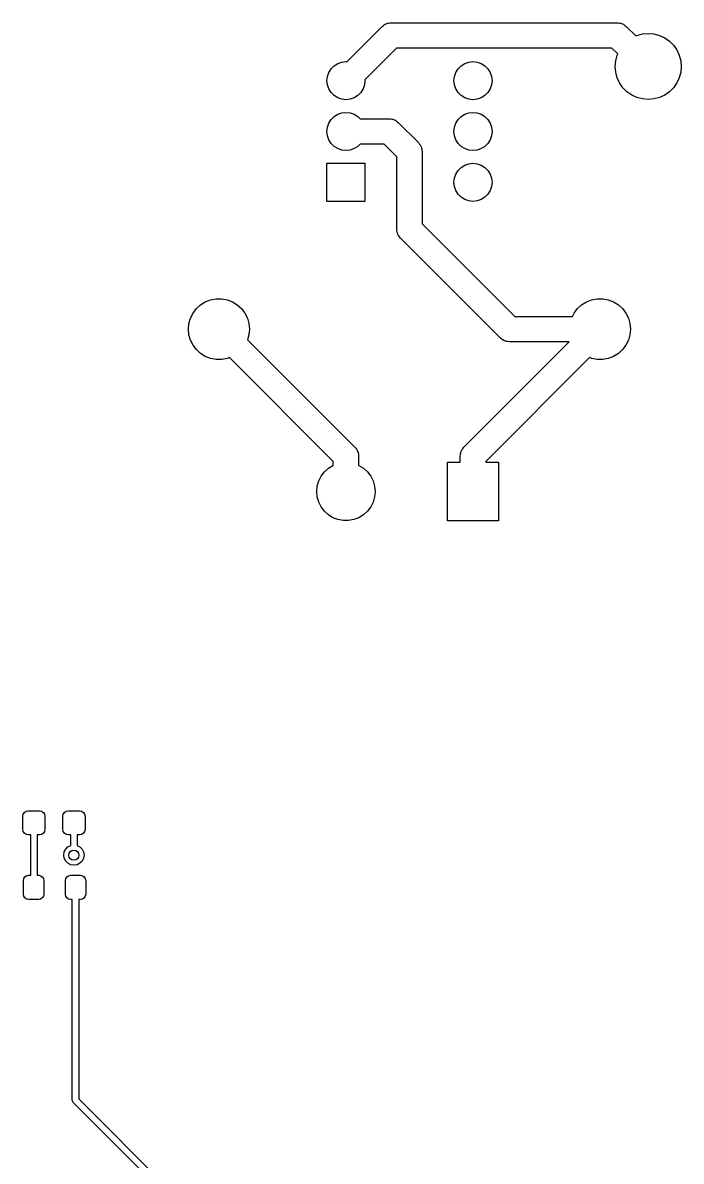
# Model space of a CAD drawing. Extents: x 112.8 to 183.3, y -145.4 to -71.4.
# Drawn here: x 112.8 to 138.71, y -120.51 to -75.7 of the extents above; entities that cross this region are included whole.
import ezdxf

# ---------------------------------------------------------------- set-up
doc = ezdxf.new("R2010")
doc.units = 0
doc.layers.add('BLACK', color=7, linetype='CONTINUOUS')

msp = doc.modelspace()

# ---------------------------------------------------------------- linework, layer by layer
at = {"layer": 'BLACK', "linetype": 'CONTINUOUS'}
for p, q in [((127.104, -75.7425), (127.153, -75.7203)), ((127.153, -75.7203), (127.171, -75.7177)), ((127.171, -75.7177), (127.188, -75.7114)), ((127.188, -75.7114), (127.241, -75.7076)), ((127.241, -75.7076), (127.294, -75.7)), ((127.294, -75.7), (136.195, -75.7)), ((136.195, -75.7), (136.248, -75.7076)), ((136.248, -75.7076), (136.301, -75.7114)), ((136.301, -75.7114), (136.318, -75.7177)), ((136.318, -75.7177), (136.336, -75.7203)), ((136.336, -75.7203), (136.385, -75.7425)), ((125.555, -77.2323), (126.94, -75.8464)), ((126.94, -75.8464), (126.983, -75.8144)), ((126.983, -75.8144), (127.024, -75.7794)), ((127.024, -75.7794), (127.04, -75.7719)), ((127.04, -75.7719), (127.054, -75.7612)), ((127.054, -75.7612), (127.104, -75.7425)), ((136.385, -75.7425), (136.435, -75.7612)), ((136.435, -75.7612), (136.449, -75.7719)), ((136.449, -75.7719), (136.465, -75.7794)), ((136.465, -75.7794), (136.506, -75.8144)), ((136.506, -75.8144), (136.549, -75.8464)), ((136.549, -75.8464), (136.922, -76.2196)), ((136.969, -76.1974), (137.188, -76.1388)), ((137.188, -76.1388), (137.414, -76.119)), ((137.414, -76.119), (137.64, -76.1388)), ((137.64, -76.1388), (137.859, -76.1974)), ((136.922, -76.2196), (136.969, -76.1974)), ((137.859, -76.1974), (138.064, -76.2932)), ((138.064, -76.2932), (138.25, -76.4231)), ((138.25, -76.4231), (138.41, -76.5834)), ((138.41, -76.5834), (138.54, -76.769)), ((127.501, -76.7), (126.262, -77.9394)), ((135.988, -76.7), (127.501, -76.7)), ((136.215, -76.9267), (135.988, -76.7)), ((136.134, -77.1933), (136.192, -76.9744)), ((136.192, -76.9744), (136.215, -76.9267)), ((138.54, -76.769), (138.636, -76.9744)), ((138.636, -76.9744), (138.694, -77.1933)), ((124.84, -77.6526), (124.93, -77.5104)), ((124.93, -77.5104), (125.048, -77.3916)), ((125.048, -77.3916), (125.191, -77.3023)), ((125.191, -77.3023), (125.349, -77.2468)), ((125.349, -77.2468), (125.516, -77.228)), ((125.516, -77.228), (125.555, -77.2323)), ((129.84, -77.6526), (129.93, -77.5104)), ((129.93, -77.5104), (130.048, -77.3916)), ((130.048, -77.3916), (130.191, -77.3023)), ((130.191, -77.3023), (130.349, -77.2468)), ((130.349, -77.2468), (130.516, -77.228)), ((130.516, -77.228), (130.683, -77.2468)), ((130.683, -77.2468), (130.841, -77.3023)), ((130.841, -77.3023), (130.984, -77.3916)), ((130.984, -77.3916), (131.102, -77.5104)), ((131.102, -77.5104), (131.192, -77.6526)), ((136.114, -77.419), (136.134, -77.1933)), ((136.134, -77.6447), (136.114, -77.419)), ((138.694, -77.1933), (138.714, -77.419)), ((138.714, -77.419), (138.694, -77.6447)), ((124.766, -77.978), (124.785, -77.8111)), ((124.785, -77.8111), (124.84, -77.6526)), ((126.262, -77.9394), (126.266, -77.978)), ((129.766, -77.978), (129.785, -77.8111)), ((129.785, -77.8111), (129.84, -77.6526)), ((131.192, -77.6526), (131.247, -77.8111)), ((131.247, -77.8111), (131.266, -77.978)), ((136.192, -77.8636), (136.134, -77.6447)), ((136.288, -78.069), (136.192, -77.8636)), ((138.636, -77.8636), (138.54, -78.069)), ((138.694, -77.6447), (138.636, -77.8636)), ((124.785, -78.1449), (124.766, -77.978)), ((124.84, -78.3034), (124.785, -78.1449)), ((124.93, -78.4456), (124.84, -78.3034)), ((126.192, -78.3034), (126.102, -78.4456)), ((126.247, -78.1449), (126.192, -78.3034)), ((126.266, -77.978), (126.247, -78.1449)), ((129.785, -78.1449), (129.766, -77.978)), ((129.84, -78.3034), (129.785, -78.1449)), ((129.93, -78.4456), (129.84, -78.3034)), ((131.192, -78.3034), (131.102, -78.4456)), ((131.247, -78.1449), (131.192, -78.3034)), ((131.266, -77.978), (131.247, -78.1449)), ((136.418, -78.2546), (136.288, -78.069)), ((136.578, -78.4149), (136.418, -78.2546)), ((138.41, -78.2546), (138.25, -78.4149)), ((138.54, -78.069), (138.41, -78.2546)), ((125.048, -78.5644), (124.93, -78.4456)), ((125.191, -78.6537), (125.048, -78.5644)), ((125.349, -78.7092), (125.191, -78.6537)), ((125.516, -78.728), (125.349, -78.7092)), ((125.683, -78.7092), (125.516, -78.728)), ((125.841, -78.6537), (125.683, -78.7092)), ((125.984, -78.5644), (125.841, -78.6537)), ((126.102, -78.4456), (125.984, -78.5644)), ((130.048, -78.5644), (129.93, -78.4456)), ((130.191, -78.6537), (130.048, -78.5644)), ((130.349, -78.7092), (130.191, -78.6537)), ((130.516, -78.728), (130.349, -78.7092)), ((130.683, -78.7092), (130.516, -78.728)), ((130.841, -78.6537), (130.683, -78.7092)), ((130.984, -78.5644), (130.841, -78.6537)), ((131.102, -78.4456), (130.984, -78.5644)), ((136.764, -78.5448), (136.578, -78.4149)), ((136.969, -78.6406), (136.764, -78.5448)), ((137.188, -78.6992), (136.969, -78.6406)), ((137.414, -78.719), (137.188, -78.6992)), ((137.64, -78.6992), (137.414, -78.719)), ((137.859, -78.6406), (137.64, -78.6992)), ((138.064, -78.5448), (137.859, -78.6406)), ((138.25, -78.4149), (138.064, -78.5448)), ((125.048, -79.3916), (125.191, -79.3023)), ((125.191, -79.3023), (125.349, -79.2468)), ((125.349, -79.2468), (125.516, -79.228)), ((125.516, -79.228), (125.683, -79.2468)), ((125.683, -79.2468), (125.841, -79.3023)), ((125.841, -79.3023), (125.984, -79.3916)), ((130.048, -79.3916), (130.191, -79.3023)), ((130.191, -79.3023), (130.349, -79.2468)), ((130.349, -79.2468), (130.516, -79.228)), ((130.516, -79.228), (130.683, -79.2468)), ((130.683, -79.2468), (130.841, -79.3023)), ((130.841, -79.3023), (130.984, -79.3916)), ((124.785, -79.8111), (124.84, -79.6526)), ((124.84, -79.6526), (124.93, -79.5104)), ((124.93, -79.5104), (125.048, -79.3916)), ((125.984, -79.3916), (126.07, -79.478)), ((126.07, -79.478), (127.222, -79.478)), ((127.222, -79.478), (127.275, -79.4856)), ((127.275, -79.4856), (127.328, -79.4894)), ((127.328, -79.4894), (127.345, -79.4957)), ((127.345, -79.4957), (127.363, -79.4983)), ((127.363, -79.4983), (127.412, -79.5205)), ((127.412, -79.5205), (127.462, -79.5392)), ((127.462, -79.5392), (127.476, -79.5499)), ((127.476, -79.5499), (127.492, -79.5574)), ((127.492, -79.5574), (127.533, -79.5924)), ((127.533, -79.5924), (127.576, -79.6244)), ((127.576, -79.6244), (128.37, -80.4184)), ((129.785, -79.8111), (129.84, -79.6526)), ((129.84, -79.6526), (129.93, -79.5104)), ((129.93, -79.5104), (130.048, -79.3916)), ((130.984, -79.3916), (131.102, -79.5104)), ((131.102, -79.5104), (131.192, -79.6526)), ((131.192, -79.6526), (131.247, -79.8111)), ((124.766, -79.978), (124.785, -79.8111)), ((124.785, -80.1449), (124.766, -79.978)), ((124.84, -80.3034), (124.785, -80.1449)), ((129.766, -79.978), (129.785, -79.8111)), ((129.785, -80.1449), (129.766, -79.978)), ((129.84, -80.3034), (129.785, -80.1449)), ((131.247, -80.1449), (131.192, -80.3034)), ((131.247, -79.8111), (131.266, -79.978)), ((131.266, -79.978), (131.247, -80.1449)), ((124.93, -80.4456), (124.84, -80.3034)), ((125.048, -80.5644), (124.93, -80.4456)), ((125.191, -80.6537), (125.048, -80.5644)), ((125.984, -80.5644), (125.841, -80.6537)), ((126.07, -80.478), (125.984, -80.5644)), ((127.015, -80.478), (126.07, -80.478)), ((127.516, -80.9791), (127.015, -80.478)), ((128.37, -80.4184), (128.402, -80.4613)), ((128.402, -80.4613), (128.437, -80.5017)), ((128.437, -80.5017), (128.444, -80.518)), ((128.444, -80.518), (128.455, -80.5324)), ((128.455, -80.5324), (128.474, -80.5825)), ((128.474, -80.5825), (128.496, -80.6311)), ((128.496, -80.6311), (128.498, -80.6489)), ((128.498, -80.6489), (128.505, -80.6657)), ((129.93, -80.4456), (129.84, -80.3034)), ((130.048, -80.5644), (129.93, -80.4456)), ((130.191, -80.6537), (130.048, -80.5644)), ((130.984, -80.5644), (130.841, -80.6537)), ((131.102, -80.4456), (130.984, -80.5644)), ((131.192, -80.3034), (131.102, -80.4456)), ((125.349, -80.7092), (125.191, -80.6537)), ((125.516, -80.728), (125.349, -80.7092)), ((125.683, -80.7092), (125.516, -80.728)), ((125.841, -80.6537), (125.683, -80.7092)), ((127.516, -83.82), (127.516, -80.9791)), ((128.505, -80.6657), (128.508, -80.7191)), ((128.508, -80.7191), (128.516, -80.772)), ((128.516, -80.772), (128.516, -83.6129)), ((130.349, -80.7092), (130.191, -80.6537)), ((130.516, -80.728), (130.349, -80.7092)), ((130.683, -80.7092), (130.516, -80.728)), ((130.841, -80.6537), (130.683, -80.7092)), ((124.766, -82.728), (124.766, -81.228)), ((124.766, -81.228), (126.266, -81.228)), ((126.266, -81.228), (126.266, -82.728)), ((129.84, -81.6526), (129.93, -81.5104)), ((129.93, -81.5104), (130.048, -81.3916)), ((130.048, -81.3916), (130.191, -81.3023)), ((130.191, -81.3023), (130.349, -81.2468)), ((130.349, -81.2468), (130.516, -81.228)), ((130.516, -81.228), (130.683, -81.2468)), ((130.683, -81.2468), (130.841, -81.3023)), ((130.841, -81.3023), (130.984, -81.3916)), ((130.984, -81.3916), (131.102, -81.5104)), ((131.102, -81.5104), (131.192, -81.6526)), ((129.766, -81.978), (129.785, -81.8111)), ((129.785, -82.1449), (129.766, -81.978)), ((129.785, -81.8111), (129.84, -81.6526)), ((131.192, -81.6526), (131.247, -81.8111)), ((131.247, -81.8111), (131.266, -81.978)), ((131.266, -81.978), (131.247, -82.1449)), ((129.84, -82.3034), (129.785, -82.1449)), ((129.93, -82.4456), (129.84, -82.3034)), ((131.192, -82.3034), (131.102, -82.4456)), ((131.247, -82.1449), (131.192, -82.3034)), ((126.266, -82.728), (124.766, -82.728)), ((130.048, -82.5644), (129.93, -82.4456)), ((130.191, -82.6537), (130.048, -82.5644)), ((130.349, -82.7092), (130.191, -82.6537)), ((130.516, -82.728), (130.349, -82.7092)), ((130.683, -82.7092), (130.516, -82.728)), ((130.841, -82.6537), (130.683, -82.7092)), ((130.984, -82.5644), (130.841, -82.6537)), ((131.102, -82.4456), (130.984, -82.5644)), ((128.516, -83.6129), (132.16, -87.257)), ((127.524, -83.8729), (127.516, -83.82)), ((127.527, -83.9263), (127.524, -83.8729)), ((127.534, -83.9431), (127.527, -83.9263)), ((127.536, -83.9609), (127.534, -83.9431)), ((127.558, -84.0095), (127.536, -83.9609)), ((127.577, -84.0596), (127.558, -84.0095)), ((127.588, -84.074), (127.577, -84.0596)), ((127.595, -84.0903), (127.588, -84.074)), ((127.63, -84.1307), (127.595, -84.0903)), ((127.662, -84.1736), (127.63, -84.1307)), ((131.599, -88.1106), (127.662, -84.1736)), ((119.629, -86.9486), (119.793, -86.7994)), ((119.793, -86.7994), (119.981, -86.6828)), ((119.981, -86.6828), (120.188, -86.6028)), ((120.188, -86.6028), (120.405, -86.5621)), ((120.405, -86.5621), (120.627, -86.5621)), ((120.627, -86.5621), (120.844, -86.6028)), ((120.844, -86.6028), (121.051, -86.6828)), ((121.051, -86.6828), (121.239, -86.7994)), ((121.239, -86.7994), (121.403, -86.9486)), ((134.629, -86.9486), (134.793, -86.7994)), ((134.793, -86.7994), (134.981, -86.6828)), ((134.981, -86.6828), (135.188, -86.6028)), ((135.188, -86.6028), (135.405, -86.5621)), ((135.405, -86.5621), (135.627, -86.5621)), ((135.627, -86.5621), (135.844, -86.6028)), ((135.844, -86.6028), (136.051, -86.6828)), ((136.051, -86.6828), (136.239, -86.7994)), ((136.239, -86.7994), (136.403, -86.9486)), ((119.336, -87.5365), (119.397, -87.3235)), ((119.397, -87.3235), (119.496, -87.1253)), ((119.496, -87.1253), (119.629, -86.9486)), ((121.403, -86.9486), (121.536, -87.1253)), ((121.536, -87.1253), (121.635, -87.3235)), ((121.635, -87.3235), (121.696, -87.5365)), ((132.16, -87.257), (134.43, -87.257)), ((134.43, -87.257), (134.496, -87.1253)), ((134.496, -87.1253), (134.629, -86.9486)), ((136.403, -86.9486), (136.536, -87.1253)), ((136.536, -87.1253), (136.635, -87.3235)), ((136.635, -87.3235), (136.696, -87.5365)), ((119.316, -87.757), (119.336, -87.5365)), ((119.336, -87.9775), (119.316, -87.757)), ((121.696, -87.5365), (121.716, -87.757)), ((121.716, -87.757), (121.696, -87.9775)), ((136.696, -87.5365), (136.716, -87.757)), ((136.716, -87.757), (136.696, -87.9775)), ((119.397, -88.1905), (119.336, -87.9775)), ((119.496, -88.3887), (119.397, -88.1905)), ((121.696, -87.9775), (121.64, -88.1737)), ((121.64, -88.1737), (125.87, -92.4034)), ((130.162, -92.4034), (134.309, -88.257)), ((131.642, -88.1426), (131.599, -88.1106)), ((131.683, -88.1776), (131.642, -88.1426)), ((131.699, -88.1851), (131.683, -88.1776)), ((131.713, -88.1958), (131.699, -88.1851)), ((131.763, -88.2145), (131.713, -88.1958)), ((131.812, -88.2367), (131.763, -88.2145)), ((131.83, -88.2393), (131.812, -88.2367)), ((131.847, -88.2456), (131.83, -88.2393)), ((131.9, -88.2494), (131.847, -88.2456)), ((131.953, -88.257), (131.9, -88.2494)), ((134.309, -88.257), (131.953, -88.257)), ((136.635, -88.1905), (136.536, -88.3887)), ((136.696, -87.9775), (136.635, -88.1905)), ((119.629, -88.5654), (119.496, -88.3887)), ((119.793, -88.7146), (119.629, -88.5654)), ((119.981, -88.8312), (119.793, -88.7146)), ((136.239, -88.7146), (136.051, -88.8312)), ((136.403, -88.5654), (136.239, -88.7146)), ((136.536, -88.3887), (136.403, -88.5654)), ((120.188, -88.9112), (119.981, -88.8312)), ((120.405, -88.9519), (120.188, -88.9112)), ((120.627, -88.9519), (120.405, -88.9519)), ((120.844, -88.9112), (120.627, -88.9519)), ((120.93, -88.878), (120.844, -88.9112)), ((125.016, -92.9641), (120.93, -88.878)), ((135.102, -88.878), (131.016, -92.9641)), ((135.188, -88.9112), (135.102, -88.878)), ((135.405, -88.9519), (135.188, -88.9112)), ((135.627, -88.9519), (135.405, -88.9519)), ((135.844, -88.9112), (135.627, -88.9519)), ((136.051, -88.8312), (135.844, -88.9112)), ((125.87, -92.4034), (125.902, -92.4463)), ((125.902, -92.4463), (125.937, -92.4867)), ((125.937, -92.4867), (125.944, -92.503)), ((125.944, -92.503), (125.955, -92.5174)), ((125.955, -92.5174), (125.974, -92.5675)), ((125.974, -92.5675), (125.996, -92.6161)), ((125.996, -92.6161), (125.998, -92.6339)), ((125.998, -92.6339), (126.005, -92.6507)), ((126.005, -92.6507), (126.008, -92.7041)), ((126.008, -92.7041), (126.016, -92.757)), ((130.016, -92.757), (130.024, -92.7041)), ((130.024, -92.7041), (130.027, -92.6507)), ((130.027, -92.6507), (130.034, -92.6339)), ((130.034, -92.6339), (130.036, -92.6161)), ((130.036, -92.6161), (130.058, -92.5675)), ((130.058, -92.5675), (130.077, -92.5174)), ((130.077, -92.5174), (130.088, -92.503)), ((130.088, -92.503), (130.095, -92.4867)), ((130.095, -92.4867), (130.13, -92.4463)), ((130.13, -92.4463), (130.162, -92.4034)), ((124.823, -93.2318), (125.003, -93.1201)), ((125.003, -93.1201), (125.016, -93.1152)), ((125.016, -93.1152), (125.016, -92.9641)), ((126.016, -92.757), (126.016, -93.1152)), ((126.016, -93.1152), (126.029, -93.1201)), ((126.029, -93.1201), (126.209, -93.2318)), ((129.516, -95.2995), (129.516, -92.9995)), ((129.516, -92.9995), (130.016, -92.9995)), ((130.016, -92.9995), (130.016, -92.757)), ((131.016, -92.9641), (131.016, -92.9995)), ((131.016, -92.9995), (131.516, -92.9995)), ((131.516, -92.9995), (131.516, -95.2995)), ((124.444, -93.7341), (124.538, -93.5441)), ((124.538, -93.5441), (124.666, -93.3747)), ((124.666, -93.3747), (124.823, -93.2318)), ((126.209, -93.2318), (126.366, -93.3747)), ((126.366, -93.3747), (126.494, -93.5441)), ((126.494, -93.5441), (126.588, -93.7341)), ((124.366, -94.1495), (124.386, -93.9382)), ((124.386, -93.9382), (124.444, -93.7341)), ((126.588, -93.7341), (126.646, -93.9382)), ((126.646, -93.9382), (126.666, -94.1495)), ((124.386, -94.3608), (124.366, -94.1495)), ((124.444, -94.5649), (124.386, -94.3608)), ((126.646, -94.3608), (126.588, -94.5649)), ((126.666, -94.1495), (126.646, -94.3608)), ((124.538, -94.7549), (124.444, -94.5649)), ((124.666, -94.9243), (124.538, -94.7549)), ((124.823, -95.0672), (124.666, -94.9243)), ((126.366, -94.9243), (126.209, -95.0672)), ((126.494, -94.7549), (126.366, -94.9243)), ((126.588, -94.5649), (126.494, -94.7549)), ((125.003, -95.1789), (124.823, -95.0672)), ((125.201, -95.2556), (125.003, -95.1789)), ((125.41, -95.2946), (125.201, -95.2556)), ((125.622, -95.2946), (125.41, -95.2946)), ((125.831, -95.2556), (125.622, -95.2946)), ((126.029, -95.1789), (125.831, -95.2556)), ((126.209, -95.0672), (126.029, -95.1789)), ((131.516, -95.2995), (129.516, -95.2995)), ((112.795, -106.932), (112.812, -106.848)), ((112.795, -107.444), (112.795, -106.932)), ((112.812, -106.848), (112.86, -106.777)), ((112.86, -106.777), (112.931, -106.73)), ((112.931, -106.73), (113.014, -106.713)), ((113.014, -106.713), (113.452, -106.713)), ((113.452, -106.713), (113.535, -106.73)), ((113.535, -106.73), (113.606, -106.777)), ((113.606, -106.777), (113.654, -106.848)), ((113.654, -106.848), (113.67, -106.932)), ((113.67, -106.932), (113.67, -107.444)), ((114.37, -106.932), (114.387, -106.848)), ((114.37, -107.444), (114.37, -106.932)), ((114.387, -106.848), (114.435, -106.777)), ((114.435, -106.777), (114.506, -106.73)), ((114.506, -106.73), (114.589, -106.713)), ((114.589, -106.713), (115.027, -106.713)), ((115.027, -106.713), (115.11, -106.73)), ((115.11, -106.73), (115.181, -106.777)), ((115.181, -106.777), (115.229, -106.848)), ((115.229, -106.848), (115.245, -106.932)), ((115.245, -106.932), (115.245, -107.444)), ((112.812, -107.528), (112.795, -107.444)), ((112.86, -107.599), (112.812, -107.528)), ((113.654, -107.528), (113.606, -107.599)), ((113.67, -107.444), (113.654, -107.528)), ((114.387, -107.528), (114.37, -107.444)), ((114.435, -107.599), (114.387, -107.528)), ((115.229, -107.528), (115.181, -107.599)), ((115.245, -107.444), (115.229, -107.528)), ((112.931, -107.646), (112.86, -107.599)), ((113.014, -107.663), (112.931, -107.646)), ((113.114, -107.663), (113.014, -107.663)), ((113.114, -109.253), (113.114, -107.663)), ((113.452, -107.663), (113.364, -107.663)), ((113.364, -107.663), (113.364, -109.253)), ((113.535, -107.646), (113.452, -107.663)), ((113.606, -107.599), (113.535, -107.646)), ((114.506, -107.646), (114.435, -107.599)), ((114.589, -107.663), (114.506, -107.646)), ((114.683, -107.663), (114.589, -107.663)), ((114.683, -108.078), (114.683, -107.663)), ((115.027, -107.663), (114.933, -107.663)), ((114.933, -107.663), (114.933, -108.078)), ((115.11, -107.646), (115.027, -107.663)), ((115.181, -107.599), (115.11, -107.646)), ((114.408, -108.458), (114.428, -108.334)), ((114.428, -108.334), (114.484, -108.223)), ((114.484, -108.223), (114.573, -108.134)), ((114.573, -108.134), (114.683, -108.078)), ((114.933, -108.078), (115.043, -108.134)), ((115.043, -108.134), (115.132, -108.223)), ((115.132, -108.223), (115.188, -108.334)), ((115.188, -108.334), (115.208, -108.458)), ((114.428, -108.582), (114.408, -108.458)), ((114.484, -108.693), (114.428, -108.582)), ((114.573, -108.782), (114.484, -108.693)), ((114.684, -108.838), (114.573, -108.782)), ((114.808, -108.858), (114.684, -108.838)), ((114.932, -108.838), (114.808, -108.858)), ((115.043, -108.782), (114.932, -108.838)), ((115.132, -108.693), (115.043, -108.782)), ((115.188, -108.582), (115.132, -108.693)), ((115.208, -108.458), (115.188, -108.582)), ((112.836, -109.376), (112.88, -109.312)), ((112.88, -109.312), (112.944, -109.268)), ((112.944, -109.268), (113.021, -109.253)), ((113.021, -109.253), (113.114, -109.253)), ((113.364, -109.253), (113.421, -109.253)), ((113.421, -109.253), (113.498, -109.268)), ((113.498, -109.268), (113.562, -109.312)), ((113.562, -109.312), (113.606, -109.376)), ((114.486, -109.376), (114.53, -109.312)), ((114.53, -109.312), (114.594, -109.268)), ((114.594, -109.268), (114.671, -109.253)), ((114.671, -109.253), (115.071, -109.253)), ((115.071, -109.253), (115.148, -109.268)), ((115.148, -109.268), (115.212, -109.312)), ((115.212, -109.312), (115.256, -109.376)), ((112.821, -109.453), (112.836, -109.376)), ((112.821, -110.003), (112.821, -109.453)), ((113.606, -109.376), (113.621, -109.453)), ((113.621, -109.453), (113.621, -110.003)), ((114.471, -109.453), (114.486, -109.376)), ((114.471, -110.003), (114.471, -109.453)), ((115.256, -109.376), (115.271, -109.453)), ((115.271, -109.453), (115.271, -110.003)), ((112.836, -110.08), (112.821, -110.003)), ((112.88, -110.144), (112.836, -110.08)), ((112.944, -110.188), (112.88, -110.144)), ((113.021, -110.203), (112.944, -110.188)), ((113.421, -110.203), (113.021, -110.203)), ((113.498, -110.188), (113.421, -110.203)), ((113.562, -110.144), (113.498, -110.188)), ((113.606, -110.08), (113.562, -110.144)), ((113.621, -110.003), (113.606, -110.08)), ((114.486, -110.08), (114.471, -110.003)), ((114.53, -110.144), (114.486, -110.08)), ((114.594, -110.188), (114.53, -110.144)), ((114.671, -110.203), (114.594, -110.188)), ((114.746, -110.203), (114.671, -110.203)), ((114.746, -118.105), (114.746, -110.203)), ((115.071, -110.203), (114.996, -110.203)), ((114.996, -110.203), (114.996, -118.053)), ((115.148, -110.188), (115.071, -110.203)), ((115.212, -110.144), (115.148, -110.188)), ((115.256, -110.08), (115.212, -110.144)), ((115.271, -110.003), (115.256, -110.08)), ((114.755, -118.134), (114.746, -118.105)), ((114.761, -118.164), (114.755, -118.134)), ((114.765, -118.169), (114.761, -118.164)), ((114.766, -118.172), (114.765, -118.169)), ((114.769, -118.175), (114.766, -118.172)), ((114.783, -118.193), (114.769, -118.175)), ((119.422, -122.833), (114.783, -118.193)), ((114.996, -118.053), (119.598, -122.655))]:
    msp.add_line(p, q, dxfattribs=at)
at = {"layer": 'BLACK'}
msp.add_circle((114.808, -108.458), 0.2, dxfattribs=at)

doc.saveas('drawing.dxf')
